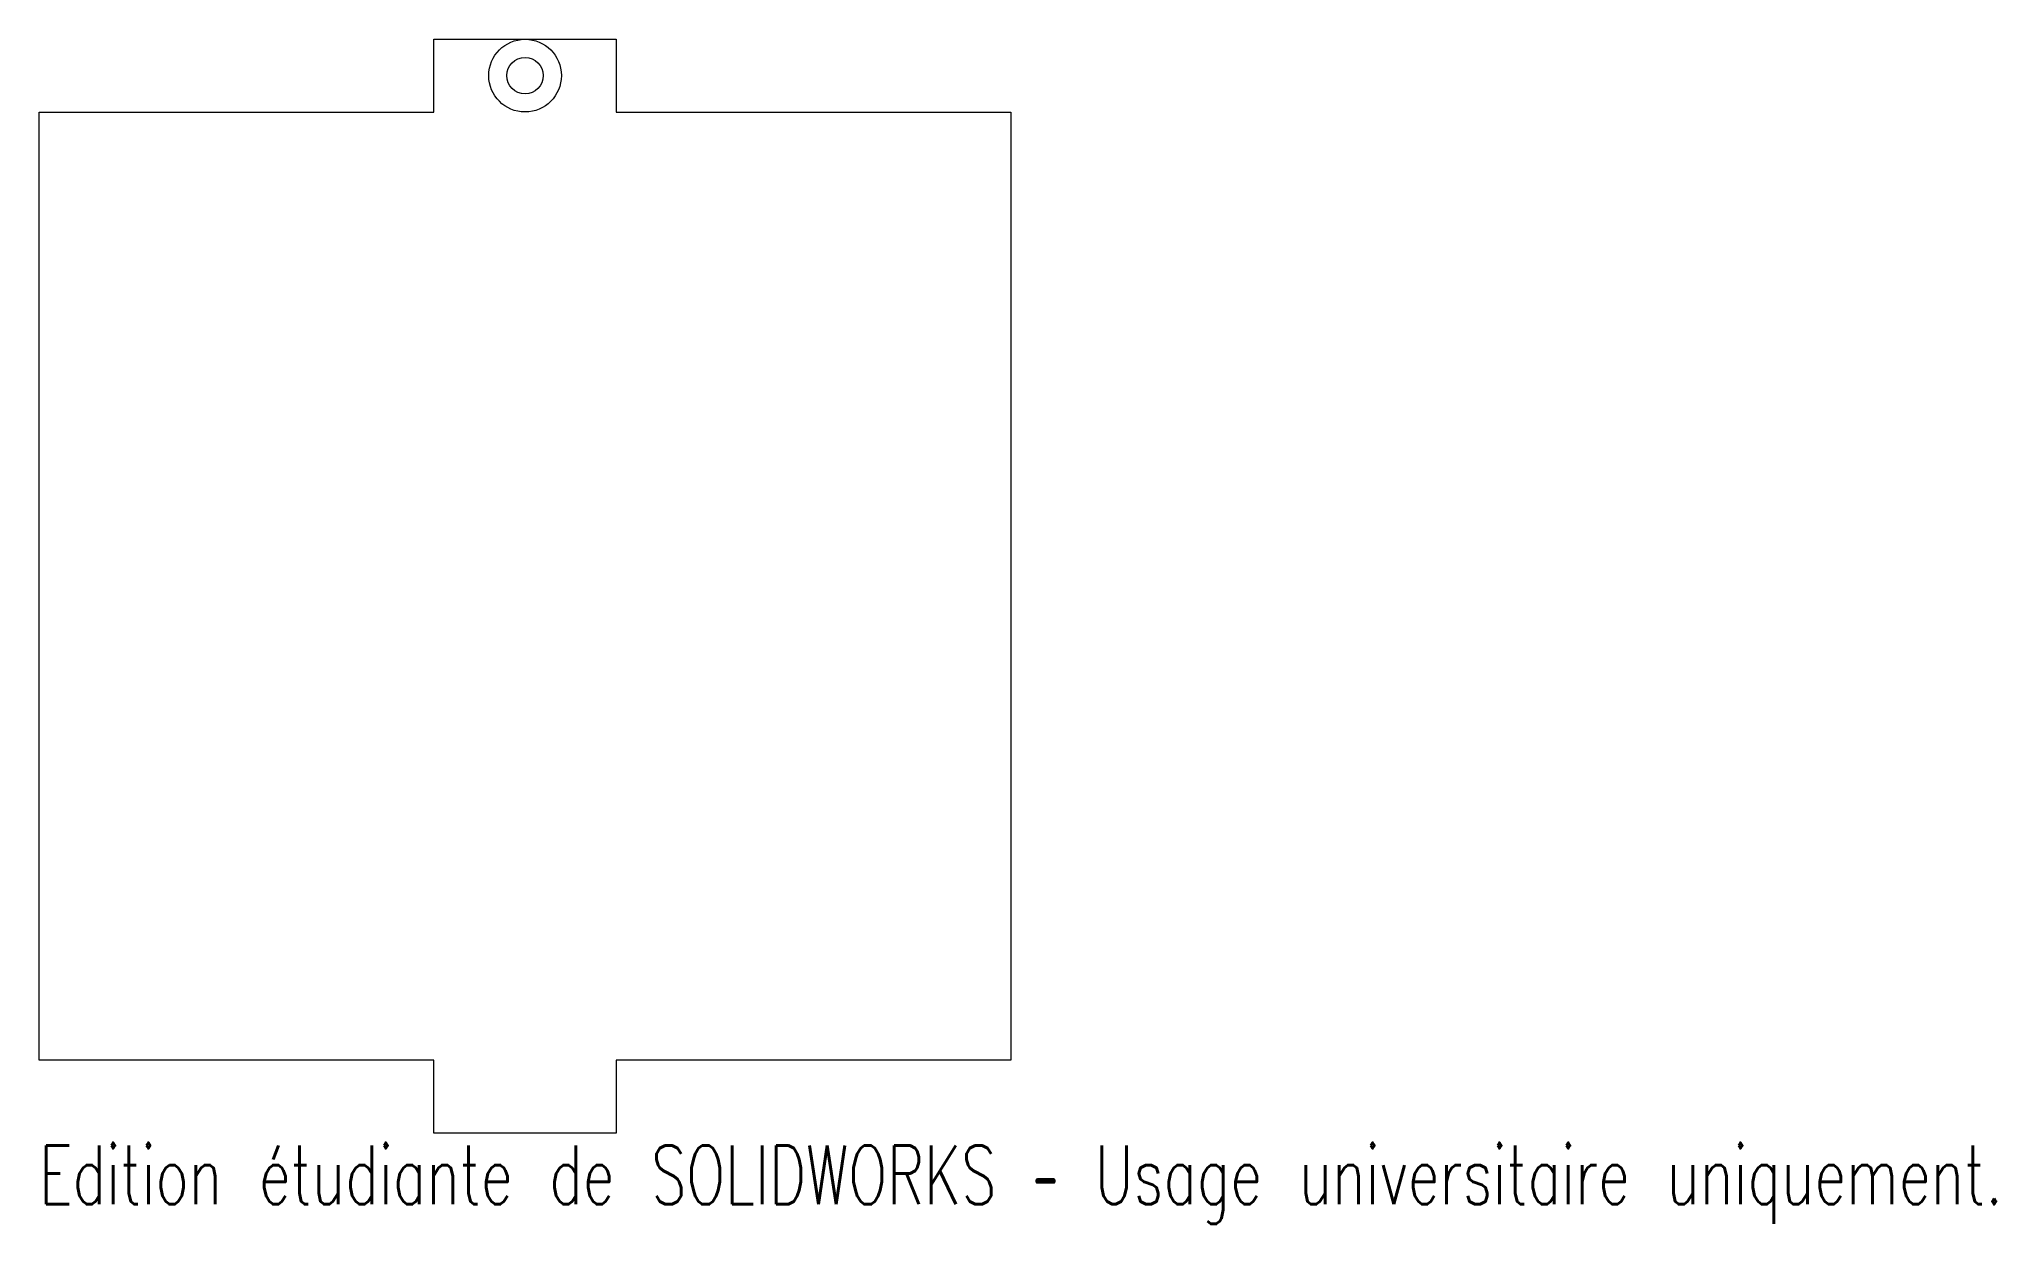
# Model space of a CAD drawing. Header units: millimetres. Extents: x 0 to 161, y -13 to 84.
import ezdxf

# ---------------------------------------------------------------- set-up
doc = ezdxf.new("R2010")
doc.units = ezdxf.units.MM
doc.styles.add('SLDTEXTSTYLE0', font='TXT', dxfattribs={"width": 0.7, "bigfont": 'bigfont'})

msp = doc.modelspace()

# ---------------------------------------------------------------- linework, layer by layer
at = {"color": 7, "linetype": 'Continuous', "lineweight": 15}
for p, q in [((32.5, 84), (47.5, 84)), ((32.5, 78), (32.5, 84)), ((47.5, 84), (47.5, 78)), ((0, 78), (32.5, 78)), ((0, 0), (0, 78)), ((47.5, 78), (80, 78)), ((80, 78), (80, 0)), ((32.5, 0), (0, 0)), ((32.5, -6), (32.5, 0)), ((47.5, 0), (47.5, -6)), ((80, 0), (47.5, 0)), ((47.5, -6), (32.5, -6))]:
    msp.add_line(p, q, dxfattribs=at)
for radius in [2.99, 1.5]:
    msp.add_circle((40, 81), radius, dxfattribs=at)

# ---------------------------------------------------------------- texts
at = {"color": 7, "linetype": 'Continuous', "insert": (0, -7.02), "char_height": 4.8336, "attachment_point": 1, "style": 'SLDTEXTSTYLE0'}
msp.add_mtext('Edition étudiante de SOLIDWORKS – Usage universitaire uniquement.', dxfattribs=at)

doc.saveas('drawing.dxf')
